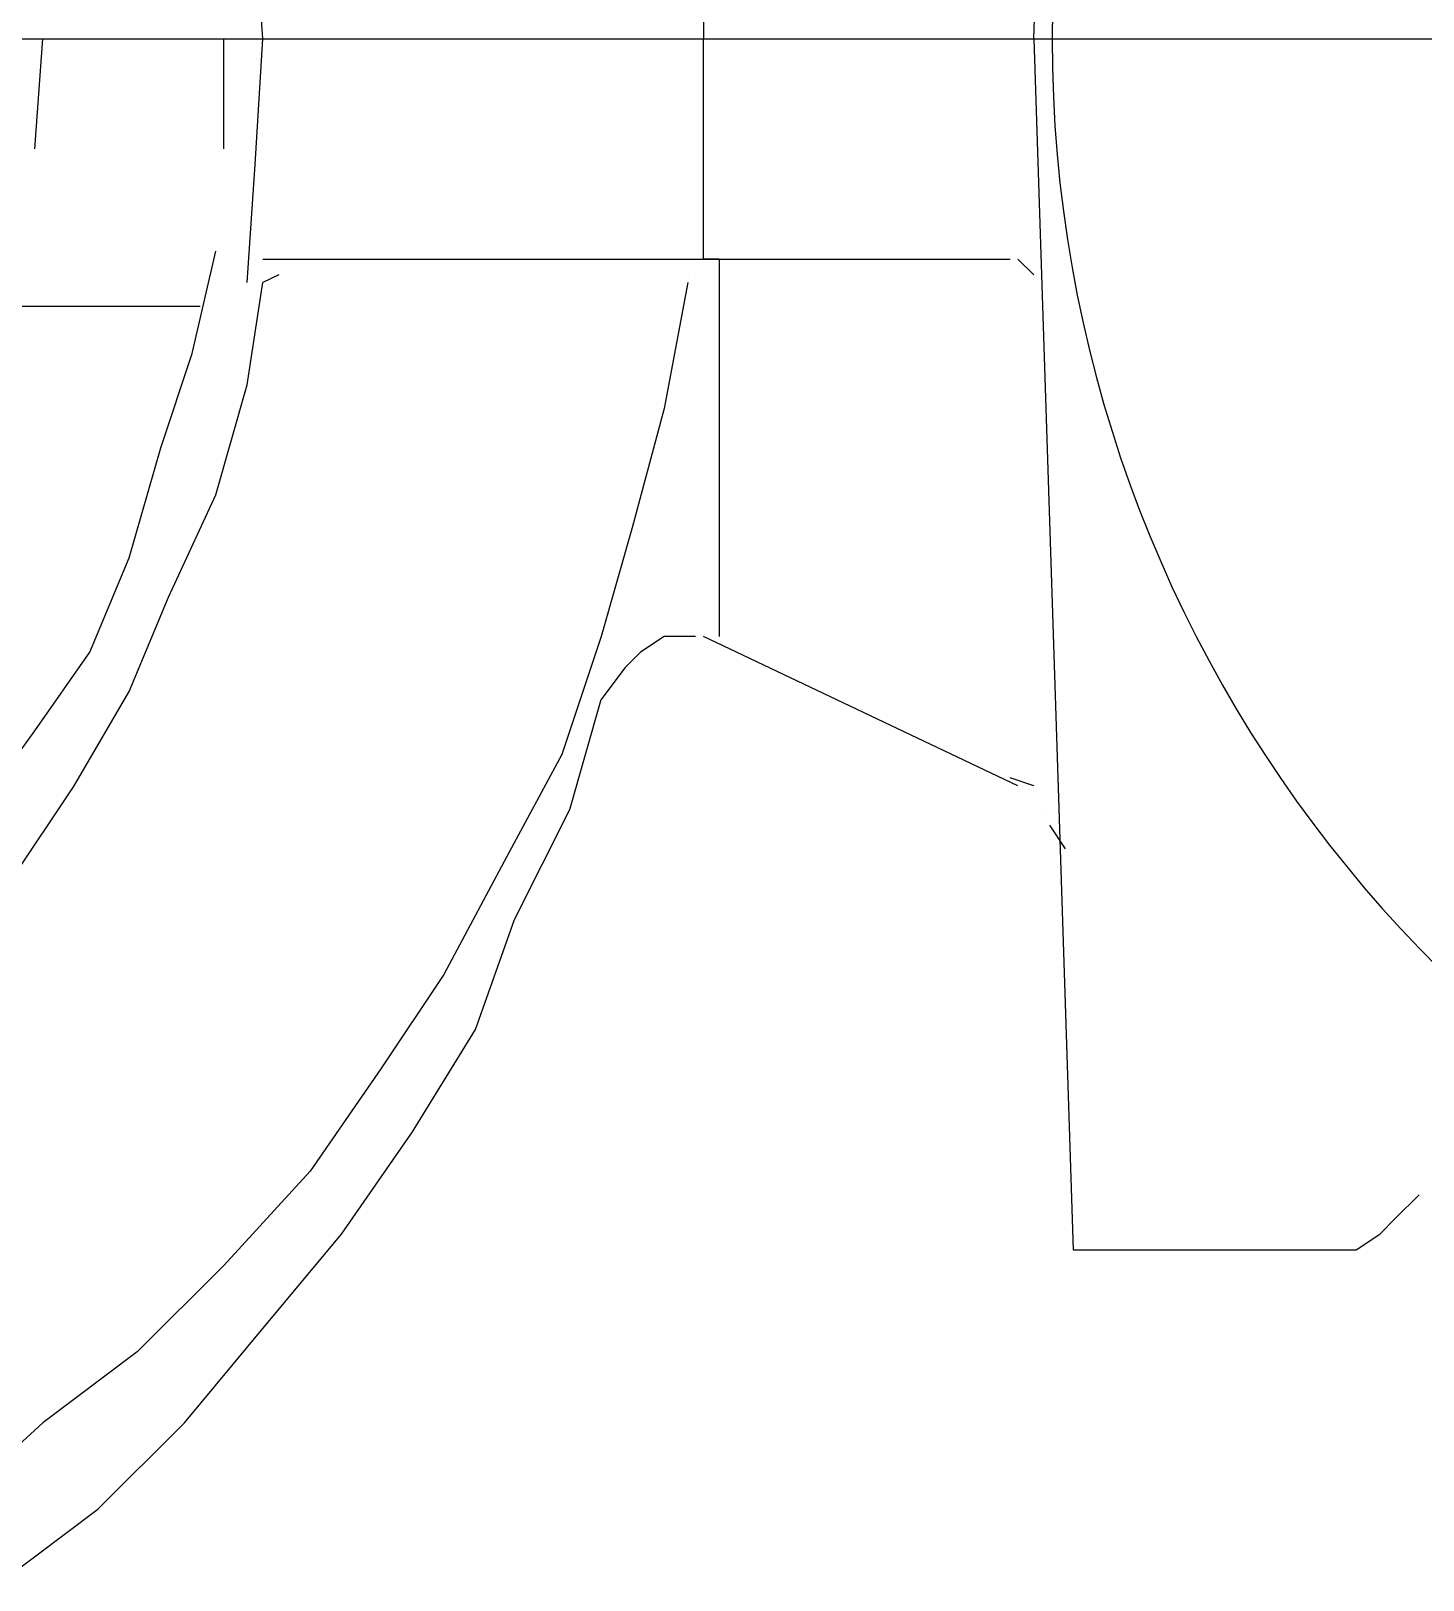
# Model space of a CAD drawing. Header units: millimetres. Extents: x 553474 to 556484, y 6145926 to 6146600.
# Drawn here: x 554048.5778 to 554048.6587, y 6146169.9042 to 6146169.9942 of the extents above; entities that cross this region are included whole.
import ezdxf

# ---------------------------------------------------------------- set-up
doc = ezdxf.new("R2010")
doc.units = ezdxf.units.MM
doc.layers.add('Agrimensores', color=7, linetype='Continuous')

msp = doc.modelspace()

# ---------------------------------------------------------------- linework, layer by layer
at = {"layer": 'Agrimensores'}
msp.add_line((554048.3914632204, 6146169.993791785, 9.79600000000013), (554048.7687874858, 6146169.993791785, 9.79600000000013), dxfattribs=at)
msp.add_arc((554048.713332019, 6146169.993791785, 9.79600000000013), 0.0762, 23.3077226096269, 336.6922779728059, dxfattribs=at)
for points in [[(554048.6360652198, 6146169.993791785, 9.79600000000013), (554048.6360652198, 6146169.993791785, 9.79600000000013), (554048.638351219, 6146170.063286185, 9.79600000000013), (554048.638351219, 6146170.063286185, 9.79600000000013)], [(554048.6168628198, 6146170.005678985, 9.79600000000013), (554048.6168628198, 6146170.005678985, 9.79600000000013), (554048.6168628198, 6146169.993791785, 9.79600000000013), (554048.6168628198, 6146169.993791785, 9.79600000000013)], [(554048.5912596204, 6146169.993791785, 9.79600000000013), (554048.5912596204, 6146169.993791785, 9.79600000000013), (554048.5908024192, 6146170.000192584, 9.79600000000013), (554048.5908024192, 6146170.000192584, 9.79600000000013)], [(554048.5780008177, 6146169.987390985, 9.79600000000013), (554048.5780008177, 6146169.987390985, 9.79600000000013), (554048.5784580198, 6146169.993791785, 9.79600000000013), (554048.5784580198, 6146169.993791785, 9.79600000000013)], [(554048.5784580198, 6146169.993791785, 9.79600000000013), (554048.5784580198, 6146169.993791785, 9.79600000000013), (554048.5780008177, 6146169.999278185, 9.79600000000013), (554048.5780008177, 6146169.999278185, 9.79600000000013)], [(554048.5889736193, 6146169.987390985, 9.79600000000013), (554048.5889736193, 6146169.987390985, 9.79600000000013), (554048.5889736193, 6146169.993791785, 9.79600000000013), (554048.5889736193, 6146169.993791785, 9.79600000000013)], [(554048.5889736193, 6146169.993791785, 9.79600000000013), (554048.5889736193, 6146169.993791785, 9.79600000000013), (554048.5889736193, 6146169.999735385, 9.79600000000013), (554048.5889736193, 6146169.999735385, 9.79600000000013)], [(554048.5908024192, 6146169.986476585, 9.79600000000013), (554048.5908024192, 6146169.986476585, 9.79600000000013), (554048.5912596204, 6146169.993791785, 9.79600000000013), (554048.5912596204, 6146169.993791785, 9.79600000000013)], [(554048.6168628198, 6146169.980990185, 9.79600000000013), (554048.6168628198, 6146169.980990185, 9.79600000000013), (554048.6168628198, 6146169.993791785, 9.79600000000013), (554048.6168628198, 6146169.993791785, 9.79600000000013)], [(554048.6360652198, 6146169.993791785, 9.79600000000013), (554048.6360652198, 6146169.993791785, 9.79600000000013), (554048.638351219, 6146169.923382985, 9.79600000000013), (554048.638351219, 6146169.923382985, 9.79600000000013)], [(554048.590345219, 6146169.979618585, 9.79600000000013), (554048.590345219, 6146169.979618585, 9.79600000000013), (554048.5908024192, 6146169.986476585, 9.79600000000013), (554048.5908024192, 6146169.986476585, 9.79600000000013)], [(554048.5871448193, 6146169.975503785, 9.79600000000013), (554048.5871448193, 6146169.975503785, 9.79600000000013), (554048.588516419, 6146169.981447385, 9.79600000000013), (554048.588516419, 6146169.981447385, 9.79600000000013)], [(554048.588516419, 6146169.981447385, 9.79600000000013), (554048.588516419, 6146169.981447385, 9.79600000000013), (554048.5889736193, 6146169.987390985, 9.79600000000013), (554048.5889736193, 6146169.987390985, 9.79600000000013)], [(554048.5908024192, 6146169.980990185, 9.79600000000013), (554048.5908024192, 6146169.980990185, 9.79600000000013), (554048.5912596204, 6146169.980990185, 9.79600000000013), (554048.5912596204, 6146169.980990185, 9.79600000000013)], [(554048.5912596204, 6146169.980990185, 9.79600000000013), (554048.5912596204, 6146169.980990185, 9.79600000000013), (554048.6346936191, 6146169.980990185, 9.79600000000013), (554048.6346936191, 6146169.980990185, 9.79600000000013)], [(554048.5926312192, 6146169.980990185, 9.79600000000013), (554048.5926312192, 6146169.980990185, 9.79600000000013), (554048.592174019, 6146169.980075785, 9.79600000000013), (554048.592174019, 6146169.980075785, 9.79600000000013)], [(554048.5930884194, 6146169.980990185, 9.79600000000013), (554048.5930884194, 6146169.980990185, 9.79600000000013), (554048.5926312192, 6146169.980990185, 9.79600000000013), (554048.5926312192, 6146169.980990185, 9.79600000000013)], [(554048.6168628198, 6146169.980990185, 9.79600000000013), (554048.6168628198, 6146169.980990185, 9.79600000000013), (554048.6177772193, 6146169.980990185, 9.79600000000013), (554048.6177772193, 6146169.980990185, 9.79600000000013)], [(554048.6177772193, 6146169.980990185, 9.79600000000013), (554048.6177772193, 6146169.980990185, 9.79600000000013), (554048.6168628198, 6146169.980990185, 9.79600000000013), (554048.6168628198, 6146169.980990185, 9.79600000000013)], [(554048.6177772193, 6146169.980990185, 9.79600000000013), (554048.6177772193, 6146169.980990185, 9.79600000000013), (554048.6177772193, 6146169.959044585, 9.79600000000013), (554048.6177772193, 6146169.959044585, 9.79600000000013)], [(554048.6346936191, 6146169.980990185, 9.79600000000013), (554048.6346936191, 6146169.980990185, 9.79600000000013), (554048.6351508193, 6146169.980990185, 9.79600000000013), (554048.6351508193, 6146169.980990185, 9.79600000000013)], [(554048.6351508193, 6146169.980990185, 9.79600000000013), (554048.6351508193, 6146169.980990185, 9.79600000000013), (554048.6360652198, 6146169.980075785, 9.79600000000013), (554048.6360652198, 6146169.980075785, 9.79600000000013)], [(554048.590345219, 6146169.980075785, 9.79600000000013), (554048.590345219, 6146169.980075785, 9.79600000000013), (554048.5908024192, 6146169.980990185, 9.79600000000013), (554048.5908024192, 6146169.980990185, 9.79600000000013)], [(554048.590345219, 6146169.973674985, 9.79600000000013), (554048.590345219, 6146169.973674985, 9.79600000000013), (554048.5912596204, 6146169.979618585, 9.79600000000013), (554048.5912596204, 6146169.979618585, 9.79600000000013)], [(554048.590345219, 6146169.979618585, 9.79600000000013), (554048.590345219, 6146169.979618585, 9.79600000000013), (554048.590345219, 6146169.980075785, 9.79600000000013), (554048.590345219, 6146169.980075785, 9.79600000000013)], [(554048.592174019, 6146169.980075785, 9.79600000000013), (554048.592174019, 6146169.980075785, 9.79600000000013), (554048.5912596204, 6146169.979618585, 9.79600000000013), (554048.5912596204, 6146169.979618585, 9.79600000000013)], [(554048.6159484203, 6146169.979618585, 9.79600000000013), (554048.6159484203, 6146169.979618585, 9.79600000000013), (554048.6145768196, 6146169.972303385, 9.79600000000013), (554048.6145768196, 6146169.972303385, 9.79600000000013)], [(554048.6159484203, 6146169.979618585, 9.79600000000013), (554048.6159484203, 6146169.979618585, 9.79600000000013), (554048.6164056195, 6146169.980075785, 9.79600000000013), (554048.6164056195, 6146169.980075785, 9.79600000000013)], [(554048.6164056195, 6146169.980075785, 9.79600000000013), (554048.6164056195, 6146169.980075785, 9.79600000000013), (554048.6168628198, 6146169.980990185, 9.79600000000013), (554048.6168628198, 6146169.980990185, 9.79600000000013)], [(554048.6360652198, 6146169.980075785, 9.79600000000013), (554048.6360652198, 6146169.980075785, 9.79600000000013), (554048.636522419, 6146169.979618585, 9.79600000000013), (554048.636522419, 6146169.979618585, 9.79600000000013)], [(554048.5725144197, 6146169.978246985, 9.79600000000013), (554048.5725144197, 6146169.978246985, 9.79600000000013), (554048.5876020195, 6146169.978246985, 9.79600000000013), (554048.5876020195, 6146169.978246985, 9.79600000000013)], [(554048.5853160194, 6146169.970017385, 9.79600000000013), (554048.5853160194, 6146169.970017385, 9.79600000000013), (554048.5871448193, 6146169.975503785, 9.79600000000013), (554048.5871448193, 6146169.975503785, 9.79600000000013)], [(554048.588516419, 6146169.967274185, 9.79600000000013), (554048.588516419, 6146169.967274185, 9.79600000000013), (554048.590345219, 6146169.973674985, 9.79600000000013), (554048.590345219, 6146169.973674985, 9.79600000000013)], [(554048.6145768196, 6146169.972303385, 9.79600000000013), (554048.6145768196, 6146169.972303385, 9.79600000000013), (554048.6127480196, 6146169.965445384, 9.79600000000013), (554048.6127480196, 6146169.965445384, 9.79600000000013)], [(554048.5834872203, 6146169.963616585, 9.79600000000013), (554048.5834872203, 6146169.963616585, 9.79600000000013), (554048.5853160194, 6146169.970017385, 9.79600000000013), (554048.5853160194, 6146169.970017385, 9.79600000000013)], [(554048.5857732196, 6146169.961330585, 9.79600000000013), (554048.5857732196, 6146169.961330585, 9.79600000000013), (554048.588516419, 6146169.967274185, 9.79600000000013), (554048.588516419, 6146169.967274185, 9.79600000000013)], [(554048.6127480196, 6146169.965445384, 9.79600000000013), (554048.6127480196, 6146169.965445384, 9.79600000000013), (554048.6109192197, 6146169.959044585, 9.79600000000013), (554048.6109192197, 6146169.959044585, 9.79600000000013)], [(554048.5812012192, 6146169.958130185, 9.79600000000013), (554048.5812012192, 6146169.958130185, 9.79600000000013), (554048.5834872203, 6146169.963616585, 9.79600000000013), (554048.5834872203, 6146169.963616585, 9.79600000000013)], [(554048.5834872203, 6146169.955844184, 9.79600000000013), (554048.5834872203, 6146169.955844184, 9.79600000000013), (554048.5857732196, 6146169.961330585, 9.79600000000013), (554048.5857732196, 6146169.961330585, 9.79600000000013)], [(554048.6109192197, 6146169.959044585, 9.79600000000013), (554048.6109192197, 6146169.959044585, 9.79600000000013), (554048.6086332204, 6146169.952186584, 9.79600000000013), (554048.6086332204, 6146169.952186584, 9.79600000000013)], [(554048.6145768196, 6146169.959044585, 9.79600000000013), (554048.6145768196, 6146169.959044585, 9.79600000000013), (554048.613205218, 6146169.958130185, 9.79600000000013), (554048.613205218, 6146169.958130185, 9.79600000000013)], [(554048.6164056195, 6146169.959044585, 9.79600000000013), (554048.6164056195, 6146169.959044585, 9.79600000000013), (554048.6145768196, 6146169.959044585, 9.79600000000013), (554048.6145768196, 6146169.959044585, 9.79600000000013)], [(554048.6351508193, 6146169.950357785, 9.79600000000013), (554048.6351508193, 6146169.950357785, 9.79600000000013), (554048.6168628198, 6146169.959044585, 9.79600000000013), (554048.6168628198, 6146169.959044585, 9.79600000000013)], [(554048.6168628198, 6146169.959044585, 9.79600000000013), (554048.6168628198, 6146169.959044585, 9.79600000000013), (554048.6164056195, 6146169.959044585, 9.79600000000013), (554048.6164056195, 6146169.959044585, 9.79600000000013)], [(554048.5780008177, 6146169.953558185, 9.79600000000013), (554048.5780008177, 6146169.953558185, 9.79600000000013), (554048.5812012192, 6146169.958130185, 9.79600000000013), (554048.5812012192, 6146169.958130185, 9.79600000000013)], [(554048.613205218, 6146169.958130185, 9.79600000000013), (554048.613205218, 6146169.958130185, 9.79600000000013), (554048.6122908194, 6146169.957215785, 9.79600000000013), (554048.6122908194, 6146169.957215785, 9.79600000000013)], [(554048.6122908194, 6146169.957215785, 9.79600000000013), (554048.6122908194, 6146169.957215785, 9.79600000000013), (554048.6109192197, 6146169.955386985, 9.79600000000013), (554048.6109192197, 6146169.955386985, 9.79600000000013)], [(554048.5802868197, 6146169.950357785, 9.79600000000013), (554048.5802868197, 6146169.950357785, 9.79600000000013), (554048.5834872203, 6146169.955844184, 9.79600000000013), (554048.5834872203, 6146169.955844184, 9.79600000000013)], [(554048.6090904197, 6146169.948986185, 9.79600000000013), (554048.6090904197, 6146169.948986185, 9.79600000000013), (554048.6109192197, 6146169.955386985, 9.79600000000013), (554048.6109192197, 6146169.955386985, 9.79600000000013)], [(554048.5743432196, 6146169.948528985, 9.79600000000013), (554048.5743432196, 6146169.948528985, 9.79600000000013), (554048.5780008177, 6146169.953558185, 9.79600000000013), (554048.5780008177, 6146169.953558185, 9.79600000000013)], [(554048.6086332204, 6146169.952186584, 9.79600000000013), (554048.6086332204, 6146169.952186584, 9.79600000000013), (554048.6054328189, 6146169.946242985, 9.79600000000013), (554048.6054328189, 6146169.946242985, 9.79600000000013)], [(554048.6360652198, 6146169.950357785, 9.79600000000013), (554048.6360652198, 6146169.950357785, 9.79600000000013), (554048.6346936191, 6146169.950814985, 9.79600000000013), (554048.6346936191, 6146169.950814985, 9.79600000000013)], [(554048.6346936191, 6146169.950814985, 9.79600000000013), (554048.6346936191, 6146169.950814985, 9.79600000000013), (554048.6351508193, 6146169.950357785, 9.79600000000013), (554048.6351508193, 6146169.950357785, 9.79600000000013)], [(554048.5766292207, 6146169.944871385, 9.79600000000013), (554048.5766292207, 6146169.944871385, 9.79600000000013), (554048.5802868197, 6146169.950357785, 9.79600000000013), (554048.5802868197, 6146169.950357785, 9.79600000000013)], [(554048.6360652198, 6146169.950357785, 9.79600000000013), (554048.6360652198, 6146169.950357785, 9.79600000000013), (554048.636522419, 6146169.948986185, 9.79600000000013), (554048.636522419, 6146169.948986185, 9.79600000000013)], [(554048.6058900191, 6146169.942585385, 9.79600000000013), (554048.6058900191, 6146169.942585385, 9.79600000000013), (554048.6090904197, 6146169.948986185, 9.79600000000013), (554048.6090904197, 6146169.948986185, 9.79600000000013)], [(554048.636522419, 6146169.948986185, 9.79600000000013), (554048.636522419, 6146169.948986185, 9.79600000000013), (554048.6369796193, 6146169.948071785, 9.79600000000013), (554048.6369796193, 6146169.948071785, 9.79600000000013)], [(554048.6369796193, 6146169.948071785, 9.79600000000013), (554048.6369796193, 6146169.948071785, 9.79600000000013), (554048.6378940197, 6146169.946700185, 9.79600000000013), (554048.6378940197, 6146169.946700185, 9.79600000000013)], [(554048.6054328189, 6146169.946242985, 9.79600000000013), (554048.6054328189, 6146169.946242985, 9.79600000000013), (554048.601775219, 6146169.939384985, 9.79600000000013), (554048.601775219, 6146169.939384985, 9.79600000000013)], [(554048.6036040189, 6146169.936184585, 9.79600000000013), (554048.6036040189, 6146169.936184585, 9.79600000000013), (554048.6058900191, 6146169.942585385, 9.79600000000013), (554048.6058900191, 6146169.942585385, 9.79600000000013)], [(554048.601775219, 6146169.939384985, 9.79600000000013), (554048.601775219, 6146169.939384985, 9.79600000000013), (554048.598117619, 6146169.933898585, 9.79600000000013), (554048.598117619, 6146169.933898585, 9.79600000000013)], [(554048.5999464181, 6146169.930240985, 9.79600000000013), (554048.5999464181, 6146169.930240985, 9.79600000000013), (554048.6036040189, 6146169.936184585, 9.79600000000013), (554048.6036040189, 6146169.936184585, 9.79600000000013)], [(554048.598117619, 6146169.933898585, 9.79600000000013), (554048.598117619, 6146169.933898585, 9.79600000000013), (554048.5940028189, 6146169.927954985, 9.79600000000013), (554048.5940028189, 6146169.927954985, 9.79600000000013)], [(554048.5958316189, 6146169.924297385, 9.79600000000013), (554048.5958316189, 6146169.924297385, 9.79600000000013), (554048.5999464181, 6146169.930240985, 9.79600000000013), (554048.5999464181, 6146169.930240985, 9.79600000000013)], [(554048.5940028189, 6146169.927954985, 9.79600000000013), (554048.5940028189, 6146169.927954985, 9.79600000000013), (554048.5889736193, 6146169.922468585, 9.79600000000013), (554048.5889736193, 6146169.922468585, 9.79600000000013)], [(554048.6570964197, 6146169.925211785, 9.79600000000013), (554048.6570964197, 6146169.925211785, 9.79600000000013), (554048.6584680195, 6146169.926583385, 9.79600000000013), (554048.6584680195, 6146169.926583385, 9.79600000000013)], [(554048.6584680195, 6146169.926583385, 9.79600000000013), (554048.6584680195, 6146169.926583385, 9.79600000000013), (554048.6589252197, 6146169.927954985, 9.79600000000013), (554048.6589252197, 6146169.927954985, 9.79600000000013)], [(554048.6561820193, 6146169.924297385, 9.79600000000013), (554048.6561820193, 6146169.924297385, 9.79600000000013), (554048.6570964197, 6146169.925211785, 9.79600000000013), (554048.6570964197, 6146169.925211785, 9.79600000000013)], [(554048.5912596204, 6146169.918810985, 9.79600000000013), (554048.5912596204, 6146169.918810985, 9.79600000000013), (554048.5958316189, 6146169.924297385, 9.79600000000013), (554048.5958316189, 6146169.924297385, 9.79600000000013)], [(554048.6548104195, 6146169.923382985, 9.79600000000013), (554048.6548104195, 6146169.923382985, 9.79600000000013), (554048.6561820193, 6146169.924297385, 9.79600000000013), (554048.6561820193, 6146169.924297385, 9.79600000000013)], [(554048.638351219, 6146169.923382985, 9.79600000000013), (554048.638351219, 6146169.923382985, 9.79600000000013), (554048.6534388189, 6146169.923382985, 9.79600000000013), (554048.6534388189, 6146169.923382985, 9.79600000000013)], [(554048.6534388189, 6146169.923382985, 9.79600000000013), (554048.6534388189, 6146169.923382985, 9.79600000000013), (554048.6548104195, 6146169.923382985, 9.79600000000013), (554048.6548104195, 6146169.923382985, 9.79600000000013)], [(554048.5889736193, 6146169.922468585, 9.79600000000013), (554048.5889736193, 6146169.922468585, 9.79600000000013), (554048.5839444178, 6146169.917439385, 9.79600000000013), (554048.5839444178, 6146169.917439385, 9.79600000000013)], [(554048.586687621, 6146169.913324585, 9.79600000000013), (554048.586687621, 6146169.913324585, 9.79600000000013), (554048.5912596204, 6146169.918810985, 9.79600000000013), (554048.5912596204, 6146169.918810985, 9.79600000000013)], [(554048.5839444178, 6146169.917439385, 9.79600000000013), (554048.5839444178, 6146169.917439385, 9.79600000000013), (554048.5784580198, 6146169.913324585, 9.79600000000013), (554048.5784580198, 6146169.913324585, 9.79600000000013)], [(554048.5784580198, 6146169.913324585, 9.79600000000013), (554048.5784580198, 6146169.913324585, 9.79600000000013), (554048.572971619, 6146169.908295385, 9.79600000000013), (554048.572971619, 6146169.908295385, 9.79600000000013)], [(554048.5816584195, 6146169.908295385, 9.79600000000013), (554048.5816584195, 6146169.908295385, 9.79600000000013), (554048.586687621, 6146169.913324585, 9.79600000000013), (554048.586687621, 6146169.913324585, 9.79600000000013)], [(554048.5761720196, 6146169.904180584, 9.79600000000013), (554048.5761720196, 6146169.904180584, 9.79600000000013), (554048.5816584195, 6146169.908295385, 9.79600000000013), (554048.5816584195, 6146169.908295385, 9.79600000000013)]]:
    msp.add_open_spline(points, degree=3, dxfattribs=at)

doc.saveas('drawing.dxf')
